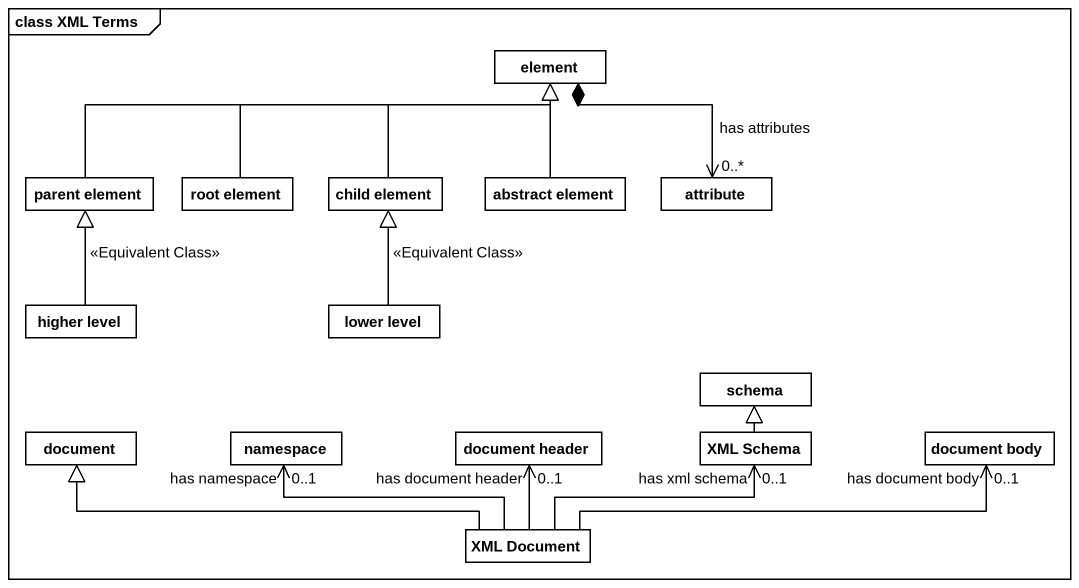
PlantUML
@startuml
mainframe class XML Terms
hide circle
hide empty members
class element
class "parent element" as parent_element
class "root element" as root_element
class "child element" as child_element
class "abstract element" as abstract_element
class attribute
class "higher level" as higher_level
class "lower level" as lower_level
class schema
class document
class "namespace" as namespace_
class "document header" as document_header
class "XML Schema" as XML_Schema
class "document body" as document_body
class "XML Document" as XML_Document
element *--> "0..*" attribute : has attributes
parent_element -right-|> element
root_element -right-|> element
child_element -up-|> element
abstract_element -up-|> element
higher_level -up-|> parent_element : <<Equivalent Class>>
lower_level -up-|> child_element : <<Equivalent Class>>
XML_Schema -up-|> schema
XML_Document -left-|> document
XML_Document -left-> "has namespace\n0..1" namespace_
XML_Document -up-> "has document header\n0..1" document_header
XML_Document -right-> "has xml schema\n0..1" XML_Schema
XML_Document -right-> "has document body\n0..1" document_body
@enduml
